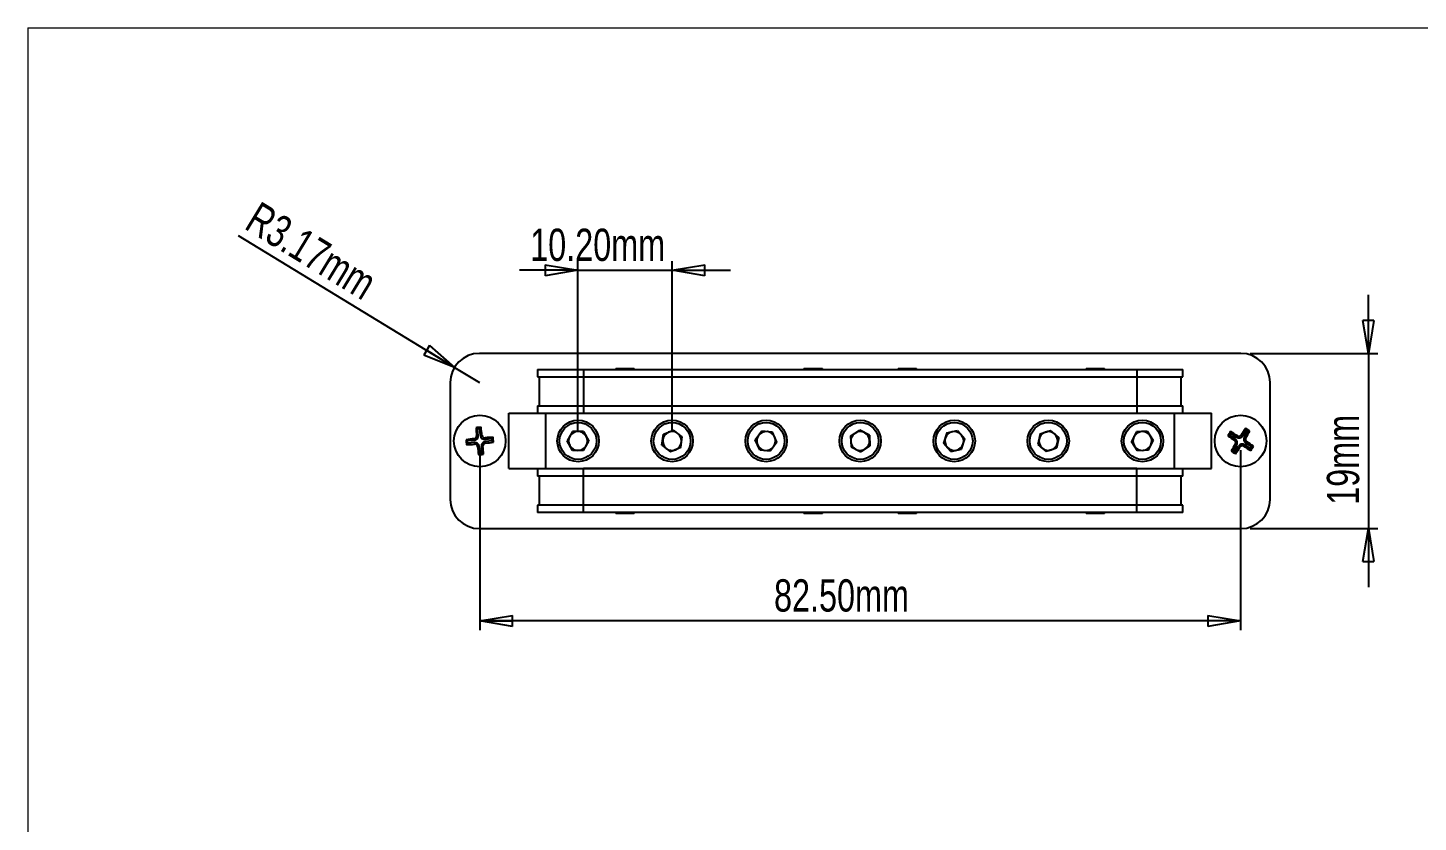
# Model space of a CAD drawing. Header units: millimetres. Extents: x 5 to 292, y 4 to 204.
# Drawn here: x 4.9 to 155.7, y 118.4 to 204.5 of the extents above; entities that cross this region are included whole.
import ezdxf

# ---------------------------------------------------------------- set-up
doc = ezdxf.new("R2010")
doc.units = ezdxf.units.MM
doc.layers.add('LAYER_1', color=179, linetype='Continuous')
doc.styles.add('SLDTEXTSTYLE0', font='TXT', dxfattribs={"width": 0.75})
doc.dimstyles.new('SLDDIMSTYLE0', dxfattribs={"dimtxt": 3.5, "dimasz": 3.556, "dimexe": 0, "dimexo": 0.0625, "dimgap": 0.875, "dimtad": 1, "dimrnd": 1e-09, "dimzin": 4, "dimdsep": 46, "dimtxsty": 'SLDTEXTSTYLE0', "dimblk1": 'CLOSED', "dimblk2": 'CLOSED', "dimsah": 1, "dimcen": 0.09, "dimadec": 0, "dimazin": 1, "dimtfac": 1, "dimtofl": 0, "dimtmove": 0, "dimatfit": 3, "dimldrblk": 'CLOSED', "dimfxl": 1, "dimfrac": 2, "dimtolj": 1, "dimtzin": 12, "dimarcsym": 0})
doc.dimstyles.new('SLDDIMSTYLE1', dxfattribs={"dimtxt": 3.5, "dimasz": 3.556, "dimexe": 0, "dimexo": 0.0625, "dimgap": 0.875, "dimtad": 1, "dimrnd": 1e-09, "dimzin": 12, "dimdsep": 46, "dimtxsty": 'SLDTEXTSTYLE0', "dimblk1": 'CLOSED', "dimblk2": 'CLOSED', "dimsah": 1, "dimcen": 0.09, "dimadec": 0, "dimazin": 3, "dimtfac": 1, "dimtmove": 0, "dimatfit": 0, "dimldrblk": 'CLOSED', "dimfxl": 1, "dimfrac": 2, "dimtolj": 1, "dimtzin": 12, "dimarcsym": 0})
doc.dimstyles.new('SLDDIMSTYLE2', dxfattribs={"dimtxt": 3.5, "dimasz": 3.556, "dimexe": 0, "dimexo": 0.0625, "dimgap": 0.875, "dimtad": 1, "dimrnd": 1e-09, "dimzin": 4, "dimdsep": 46, "dimtxsty": 'SLDTEXTSTYLE0', "dimblk1": 'CLOSED', "dimblk2": 'CLOSED', "dimsah": 1, "dimcen": 0.09, "dimadec": 0, "dimazin": 1, "dimtfac": 1, "dimtmove": 0, "dimatfit": 0, "dimldrblk": 'CLOSED', "dimfxl": 1, "dimfrac": 2, "dimtolj": 1, "dimtzin": 12, "dimarcsym": 0})
doc.dimstyles.new('SLDDIMSTYLE3', dxfattribs={"dimtxt": 3.5, "dimasz": 3.556, "dimexe": 0, "dimexo": 0.0625, "dimgap": 0.875, "dimtad": 1, "dimrnd": 1e-09, "dimzin": 12, "dimdsep": 46, "dimtxsty": 'SLDTEXTSTYLE0', "dimblk1": 'CLOSED', "dimblk2": 'CLOSED', "dimsah": 1, "dimcen": 0, "dimadec": 0, "dimazin": 3, "dimtfac": 1, "dimtofl": 0, "dimtmove": 0, "dimatfit": 3, "dimldrblk": 'CLOSED', "dimfxl": 1, "dimfrac": 2, "dimtolj": 1, "dimtzin": 12, "dimarcsym": 0})

# ---------------------------------------------------------------- blocks, each defined once
blk = doc.blocks.new('_CLOSED')
at = {"color": 0, "linetype": 'ByBlock', "lineweight": -2}
for p, q in [((-1, 0.166667), (0, 0)), ((-1, 0.166667), (-1, -0.166667)), ((0, 0), (-1, -0.166667)), ((0, 0), (-1, 0))]:
    blk.add_line(p, q, dxfattribs=at)
blk = doc.blocks.new('_D_4')
at = {"layer": 'LAYER_1'}
for p, q in [((64.58, 178.2), (58.23, 178.2)), ((64.58, 160.69), (64.58, 179.2)), ((64.58, 178.2), (74.78, 178.2)), ((74.78, 160.69), (74.78, 179.2)), ((74.78, 178.2), (81.13, 178.2))]:
    blk.add_line(p, q, dxfattribs=at)
at = {"layer": 'LAYER_1', "xscale": 3.556, "yscale": 3.556}
blk.add_blockref('_CLOSED', (64.58, 178.2, 18.72), dxfattribs=at)
at = {"layer": 'LAYER_1', "xscale": 3.556, "yscale": 3.556, "rotation": 180}
blk.add_blockref('_CLOSED', (74.78, 178.2, 18.72), dxfattribs=at)
at = {"layer": 'LAYER_1', "insert": (59.4, 182.71), "char_height": 3.5, "attachment_point": 1, "style": 'SLDTEXTSTYLE0'}
blk.add_mtext('10.20mm', dxfattribs=at)
blk = doc.blocks.new('_D_5')
at = {"layer": 'LAYER_1'}
for p, q in [((150.3, 169.19), (150.3, 175.54)), ((137.46, 169.19), (151.3, 169.19)), ((150.3, 169.19), (150.3, 150.19)), ((137.46, 150.19), (151.3, 150.19)), ((150.3, 150.19), (150.3, 143.84))]:
    blk.add_line(p, q, dxfattribs=at)
at = {"layer": 'LAYER_1', "xscale": 3.556, "yscale": 3.556}
for p, rotation in [((150.3, 169.19, 18.72), 270), ((150.3, 150.19, 18.72), 90)]:
    blk.add_blockref('_CLOSED', p, dxfattribs=dict(at, rotation=rotation))
at = {"layer": 'LAYER_1', "insert": (145.79, 152.77), "char_height": 3.5, "attachment_point": 1, "rotation": 90, "style": 'SLDTEXTSTYLE0'}
blk.add_mtext('19mm', dxfattribs=at)
blk = doc.blocks.new('_D_6')
at = {"layer": 'LAYER_1'}
for p, q in [((53.93, 158.69), (53.93, 139.19)), ((136.43, 158.69), (136.43, 139.19)), ((136.43, 140.19), (53.93, 140.19))]:
    blk.add_line(p, q, dxfattribs=at)
at = {"layer": 'LAYER_1', "xscale": 3.556, "yscale": 3.556, "rotation": 180}
blk.add_blockref('_CLOSED', (53.93, 140.19, 18.72), dxfattribs=at)
at = {"layer": 'LAYER_1', "xscale": 3.556, "yscale": 3.556}
blk.add_blockref('_CLOSED', (136.43, 140.19, 18.72), dxfattribs=at)
at = {"layer": 'LAYER_1', "insert": (85.84, 144.7), "char_height": 3.5, "attachment_point": 1, "style": 'SLDTEXTSTYLE0'}
blk.add_mtext('82.50mm', dxfattribs=at)
blk = doc.blocks.new('_D_7')
at = {"layer": 'LAYER_1'}
for q in [(27.75, 181.94), (53.9, 166.02)]:
    blk.add_line((51.2, 167.67), q, dxfattribs=at)
at = {"layer": 'LAYER_1', "xscale": 3.556, "yscale": 3.556, "rotation": 328.6758923408}
blk.add_blockref('_CLOSED', (51.2, 167.67, 18.72), dxfattribs=at)
at = {"layer": 'LAYER_1', "insert": (30.08, 185.77), "char_height": 3.5, "attachment_point": 1, "rotation": 328.6759, "style": 'SLDTEXTSTYLE0'}
blk.add_mtext('R3.17mm', dxfattribs=at)

msp = doc.modelspace()

# ---------------------------------------------------------------- linework, layer by layer
at = {"color": 7, "linetype": 'Continuous', "lineweight": 18}
for q in [(291.92, 204.48), (4.92, 4.48)]:
    msp.add_line((4.92, 204.48), q, dxfattribs=at)
at = {"color": 7, "linetype": 'Continuous', "lineweight": 25}
for p, q in [((136.464, 169.191), (53.904, 169.191)), ((60.184, 167.451), (60.184, 166.651)), ((60.184, 167.451), (65.184, 167.451)), ((65.184, 167.451), (65.184, 166.651)), ((65.184, 167.451), (125.184, 167.451)), ((68.684, 167.551), (68.684, 167.451)), ((68.684, 167.551), (70.684, 167.551)), ((70.684, 167.451), (70.684, 167.551)), ((89.084, 167.551), (89.084, 167.451)), ((89.084, 167.551), (91.084, 167.551)), ((91.084, 167.451), (91.084, 167.551)), ((99.284, 167.551), (99.284, 167.451)), ((99.284, 167.551), (101.284, 167.551)), ((101.284, 167.451), (101.284, 167.551)), ((119.684, 167.551), (119.684, 167.451)), ((119.684, 167.551), (121.684, 167.551)), ((121.684, 167.451), (121.684, 167.551)), ((125.184, 167.451), (125.184, 166.651)), ((125.184, 167.451), (130.184, 167.451)), ((130.184, 166.651), (130.184, 167.451)), ((50.734, 166.021), (50.734, 153.361)), ((60.184, 166.651), (65.184, 166.651)), ((60.384, 166.651), (60.384, 163.491)), ((65.184, 166.651), (125.184, 166.651)), ((65.184, 166.651), (65.184, 163.491)), ((125.184, 166.651), (130.184, 166.651)), ((125.184, 166.651), (125.184, 163.491)), ((129.984, 163.491), (129.984, 166.651)), ((139.634, 153.361), (139.634, 166.021)), ((60.184, 163.491), (60.184, 162.691)), ((60.184, 163.491), (65.184, 163.491)), ((65.184, 163.491), (65.184, 162.691)), ((65.184, 163.491), (125.184, 163.491)), ((125.184, 163.491), (125.184, 162.691)), ((125.184, 163.491), (130.184, 163.491)), ((130.184, 162.691), (130.184, 163.491)), ((57.084, 156.691), (57.084, 162.691)), ((57.084, 162.691), (61.084, 162.691)), ((61.084, 156.691), (61.084, 162.691)), ((61.084, 162.691), (129.284, 162.691)), ((65.184, 162.691), (125.184, 162.691)), ((129.284, 156.691), (129.284, 162.691)), ((129.284, 162.691), (133.284, 162.691)), ((133.284, 156.691), (133.284, 162.691)), ((52.609, 159.691), (52.443, 159.83)), ((53.326, 159.756), (53.31, 159.93)), ((53.697, 160.994), (53.53, 161.133)), ((53.761, 160.278), (53.587, 160.262)), ((53.934, 161.016), (53.697, 160.994)), ((53.761, 160.278), (53.697, 160.994)), ((53.934, 161.016), (54.073, 161.182)), ((53.999, 160.299), (53.934, 161.016)), ((53.999, 160.299), (54.173, 160.315)), ((54.521, 159.864), (54.505, 160.038)), ((55.237, 159.928), (54.521, 159.864)), ((55.237, 159.928), (55.376, 160.095)), ((55.259, 159.691), (55.237, 159.928)), ((64.004, 160.719), (63.403, 159.703)), ((65.185, 160.707), (64.004, 160.719)), ((65.185, 160.707), (65.765, 159.679)), ((73.691, 159.244), (73.851, 160.414)), ((73.851, 160.414), (74.944, 160.861)), ((75.877, 160.138), (74.944, 160.861)), ((75.717, 158.968), (75.877, 160.138)), ((83.809, 159.803), (84.493, 160.765)), ((85.668, 160.653), (84.493, 160.765)), ((86.159, 159.579), (85.668, 160.653)), ((94.134, 160.231), (95.127, 160.87)), ((94.134, 160.231), (94.191, 159.052)), ((96.177, 160.33), (95.127, 160.87)), ((96.177, 160.33), (96.234, 159.151)), ((104.591, 160.566), (104.23, 159.442)), ((104.591, 160.566), (105.745, 160.815)), ((105.745, 160.815), (106.538, 159.94)), ((106.177, 158.816), (106.538, 159.94)), ((114.708, 160.482), (114.461, 159.328)), ((114.708, 160.482), (115.831, 160.846)), ((116.707, 160.054), (115.831, 160.846)), ((116.707, 160.054), (116.46, 158.9)), ((125.138, 160.679), (124.605, 159.625)), ((126.317, 160.745), (125.138, 160.679)), ((126.317, 160.745), (126.963, 159.756)), ((135.256, 160.298), (135.045, 160.251)), ((135.256, 160.298), (135.385, 160.499)), ((135.864, 159.912), (135.256, 160.298)), ((135.385, 160.499), (135.337, 160.711)), ((135.992, 160.114), (135.385, 160.499)), ((135.864, 159.912), (135.77, 159.765)), ((135.992, 160.114), (136.085, 160.261)), ((136.655, 160.261), (136.508, 160.355)), ((136.655, 160.261), (137.041, 160.869)), ((136.857, 160.133), (137.243, 160.74)), ((136.857, 160.133), (137.004, 160.04)), ((137.041, 160.869), (136.994, 161.08)), ((137.243, 160.74), (137.041, 160.869)), ((137.243, 160.74), (137.454, 160.788)), ((52.631, 159.454), (52.492, 159.287)), ((53.326, 159.756), (52.609, 159.691)), ((52.631, 159.454), (52.609, 159.691)), ((53.347, 159.518), (52.631, 159.454)), ((53.347, 159.518), (53.363, 159.344)), ((53.869, 159.083), (53.695, 159.067)), ((53.934, 158.366), (53.795, 158.2)), ((53.934, 158.366), (53.869, 159.083)), ((54.172, 158.388), (53.934, 158.366)), ((54.107, 159.104), (54.281, 159.12)), ((54.172, 158.388), (54.107, 159.104)), ((54.172, 158.388), (54.338, 158.249)), ((55.259, 159.691), (54.542, 159.626)), ((54.542, 159.626), (54.558, 159.452)), ((55.259, 159.691), (55.425, 159.552)), ((63.983, 158.675), (63.403, 159.703)), ((65.164, 158.662), (63.983, 158.675)), ((65.164, 158.662), (65.765, 159.679)), ((73.691, 159.244), (74.624, 158.521)), ((75.717, 158.968), (74.624, 158.521)), ((84.3, 158.729), (83.809, 159.803)), ((84.3, 158.729), (85.475, 158.617)), ((86.159, 159.579), (85.475, 158.617)), ((94.191, 159.052), (95.241, 158.512)), ((96.234, 159.151), (95.241, 158.512)), ((105.023, 158.567), (104.23, 159.442)), ((105.023, 158.567), (106.177, 158.816)), ((114.461, 159.328), (115.337, 158.536)), ((116.46, 158.9), (115.337, 158.536)), ((125.251, 158.637), (124.605, 159.625)), ((126.43, 158.703), (125.251, 158.637)), ((126.43, 158.703), (126.963, 159.756)), ((135.626, 158.641), (135.414, 158.594)), ((135.626, 158.641), (136.011, 159.249)), ((135.827, 158.513), (135.626, 158.641)), ((135.827, 158.513), (136.213, 159.121)), ((135.827, 158.513), (135.874, 158.302)), ((136.011, 159.249), (135.864, 159.342)), ((136.213, 159.121), (136.36, 159.027)), ((136.876, 159.268), (136.783, 159.121)), ((137.484, 158.882), (136.876, 159.268)), ((137.004, 159.47), (137.098, 159.617)), ((137.612, 159.084), (137.004, 159.47)), ((137.484, 158.882), (137.612, 159.084)), ((137.484, 158.882), (137.531, 158.671)), ((137.612, 159.084), (137.823, 159.131)), ((57.084, 156.691), (61.084, 156.691)), ((60.184, 156.691), (60.184, 155.891)), ((65.184, 155.891), (60.184, 155.891)), ((60.384, 155.891), (60.384, 152.731)), ((61.084, 156.691), (129.284, 156.691)), ((65.184, 155.891), (65.184, 156.691)), ((125.184, 156.691), (65.184, 156.691)), ((125.184, 155.891), (65.184, 155.891)), ((65.184, 152.731), (65.184, 155.891)), ((125.184, 155.891), (125.184, 156.691)), ((130.184, 155.891), (125.184, 155.891)), ((125.184, 152.731), (125.184, 155.891)), ((129.284, 156.691), (133.284, 156.691)), ((129.984, 152.731), (129.984, 155.891)), ((130.184, 155.891), (130.184, 156.691)), ((60.184, 152.731), (60.184, 151.931)), ((65.184, 152.731), (60.184, 152.731)), ((65.184, 151.931), (65.184, 152.731)), ((125.184, 152.731), (65.184, 152.731)), ((125.184, 151.931), (125.184, 152.731)), ((130.184, 152.731), (125.184, 152.731)), ((130.184, 151.931), (130.184, 152.731)), ((65.184, 151.931), (60.184, 151.931)), ((125.184, 151.931), (65.184, 151.931)), ((68.684, 151.931), (68.684, 151.831)), ((69.684, 151.831), (68.684, 151.831)), ((70.684, 151.831), (69.684, 151.831)), ((70.684, 151.831), (70.684, 151.931)), ((89.084, 151.931), (89.084, 151.831)), ((90.061, 151.831), (89.084, 151.831)), ((91.084, 151.831), (90.061, 151.831)), ((91.084, 151.831), (91.084, 151.931)), ((99.284, 151.931), (99.284, 151.831)), ((100.261, 151.831), (99.284, 151.831)), ((101.284, 151.831), (100.261, 151.831)), ((101.284, 151.831), (101.284, 151.931)), ((119.684, 151.931), (119.684, 151.831)), ((120.661, 151.831), (119.684, 151.831)), ((121.684, 151.831), (120.661, 151.831)), ((121.684, 151.831), (121.684, 151.931)), ((130.184, 151.931), (125.184, 151.931)), ((53.904, 150.191), (136.464, 150.191))]:
    msp.add_line(p, q, dxfattribs=at)
for centre, radius in [((53.934, 159.691), 2.8), ((64.584, 159.691), 2.25), ((64.584, 159.691), 2), ((74.784, 159.691), 2.25), ((74.784, 159.691), 2), ((84.984, 159.691), 2.25), ((84.984, 159.691), 2), ((95.184, 159.691), 2.25), ((95.184, 159.691), 2), ((105.384, 159.691), 2.25), ((105.384, 159.691), 2), ((115.584, 159.691), 2.25), ((115.584, 159.691), 2), ((125.784, 159.691), 2.25), ((125.784, 159.691), 2), ((136.434, 159.691), 2.8)]:
    msp.add_circle(centre, radius, dxfattribs=at)
for centre, radius, start, end in [((53.904, 166.021), 3.17, 90, 180), ((136.464, 166.021), 3.17, 0, 90), ((57.439, 120.203), 39.941, 95.934, 97.18593), ((94.656, 163.365), 42.36, 184.78653, 185.52353), ((53.283, 160.235), 0.481, 275.15495, 5.15495), ((57.616, 118.881), 42.449, 94.78734, 95.52279), ((93.389, 163.308), 39.918, 183.12327, 184.37593), ((54.478, 160.342), 0.481, 185.15495, 275.15495), ((14.427, 156.183), 39.959, 5.93451, 7.18586), ((57.553, 120.21), 39.944, 93.12371, 94.37552), ((13.184, 156.015), 42.389, 4.78682, 5.52331), ((64.584, 159.691), 1.023, 149.41239, 209.41239), ((64.584, 159.691), 1.023, 89.41239, 149.41239), ((64.584, 159.691), 1.023, 29.41239, 89.41239), ((64.584, 159.691), 1.022, 329.41239, 29.41239), ((74.784, 159.691), 1.023, 172.23296, 232.23296), ((74.784, 159.691), 1.023, 112.23296, 172.23296), ((74.784, 159.691), 1.023, 52.23296, 112.23296), ((74.784, 159.691), 1.023, 352.23296, 52.23296), ((84.984, 159.691), 1.022, 144.5752, 204.5752), ((84.984, 159.691), 1.022, 84.5752, 144.5752), ((84.984, 159.691), 1.023, 24.5752, 84.5752), ((84.984, 159.691), 1.023, 324.5752, 24.5752), ((95.184, 159.691), 1.023, 122.77458, 182.77458), ((95.184, 159.691), 1.023, 62.77458, 122.77458), ((95.184, 159.691), 1.023, 2.77458, 62.77458), ((105.384, 159.691), 1.022, 162.17655, 222.17655), ((105.384, 159.691), 1.023, 102.17655, 162.17655), ((105.384, 159.691), 1.023, 42.17655, 102.17655), ((105.384, 159.691), 1.023, 342.17655, 42.17655), ((115.584, 159.691), 1.023, 167.91867, 227.91867), ((115.584, 159.691), 1.023, 107.91867, 167.91867), ((115.584, 159.691), 1.023, 47.91867, 107.91867), ((115.584, 159.691), 1.022, 347.91867, 47.91867), ((125.784, 159.691), 1.023, 153.1798, 213.1798), ((125.784, 159.691), 1.022, 93.1798, 153.1798), ((125.784, 159.691), 1.023, 33.1798, 93.1798), ((125.784, 159.691), 1.023, 333.1798, 33.1798), ((170.944, 137.758), 42.363, 147.19293, 147.92988), ((157.663, 193.197), 39.962, 235.53073, 236.78198), ((115.098, 126.225), 39.986, 58.34126, 59.59176), ((135.606, 159.506), 0.481, 327.56137, 57.56137), ((136.25, 160.519), 0.481, 237.56137, 327.56137), ((169.941, 138.462), 39.963, 145.53054, 146.78177), ((137.262, 159.876), 0.481, 147.56137, 237.56137), ((114.52, 125.211), 42.328, 57.19252, 57.93008), ((102.985, 181.017), 39.967, 328.34089, 329.59201), ((50.316, 199.169), 39.941, 273.12366, 274.37557), ((53.39, 159.039), 0.481, 5.15495, 95.15495), ((93.436, 163.198), 39.955, 185.93446, 187.18596), ((54.586, 159.147), 0.481, 95.15495, 185.15495), ((14.481, 156.074), 39.916, 3.12325, 4.37595), ((50.433, 199.143), 39.905, 275.93368, 277.18674), ((64.584, 159.691), 1.023, 209.41239, 269.41239), ((64.584, 159.691), 1.022, 269.41239, 329.41239), ((74.784, 159.691), 1.022, 232.23296, 292.23296), ((74.784, 159.691), 1.022, 292.23296, 352.23296), ((84.984, 159.691), 1.022, 204.5752, 264.5752), ((84.984, 159.691), 1.022, 264.5752, 324.5752), ((95.184, 159.691), 1.022, 182.77458, 242.77458), ((95.184, 159.691), 1.023, 242.77458, 302.77458), ((95.184, 159.691), 1.023, 302.77458, 2.77458), ((105.384, 159.691), 1.023, 222.17655, 282.17655), ((105.384, 159.691), 1.023, 282.17655, 342.17655), ((115.584, 159.691), 1.023, 227.91867, 287.91867), ((115.584, 159.691), 1.023, 287.91867, 347.91867), ((125.784, 159.691), 1.023, 213.1798, 273.1798), ((125.784, 159.691), 1.023, 273.1798, 333.1798), ((169.9, 138.355), 39.987, 148.34133, 149.59182), ((158.355, 194.182), 42.341, 237.19264, 237.92997), ((102.94, 180.911), 39.947, 325.53039, 326.78212), ((136.619, 158.863), 0.481, 57.56137, 147.56137), ((157.775, 193.165), 39.996, 238.34147, 239.59167), ((115.183, 126.152), 40.002, 55.53114, 56.78116), ((101.874, 181.656), 42.422, 327.19344, 327.92937), ((50.262, 200.392), 42.339, 274.78599, 275.52335), ((53.904, 153.361), 3.17, 180, 270), ((136.464, 153.361), 3.17, 270, 0)]:
    msp.add_arc(centre, radius, start, end, dxfattribs=at)
for points, knots in [([(53.31, 159.93), (53.344, 159.937), (53.412, 159.95), (53.499, 160.012), (53.56, 160.097), (53.589, 160.185), (53.588, 160.24), (53.587, 160.262)], [0, 0, 0, 0, 0.2170941, 0.434286, 0.6489565, 0.8627342, 1, 1, 1, 1]), ([(54.173, 160.315), (54.18, 160.281), (54.194, 160.213), (54.255, 160.126), (54.34, 160.065), (54.428, 160.036), (54.483, 160.037), (54.505, 160.038)], [0, 0, 0, 0, 0.2170916, 0.4342895, 0.6489722, 0.8627347, 1, 1, 1, 1]), ([(136.085, 160.261), (136.116, 160.246), (136.179, 160.215), (136.285, 160.211), (136.385, 160.24), (136.461, 160.293), (136.495, 160.338), (136.508, 160.355)], [0, 0, 0, 0, 0.21709323, 0.43428728, 0.64896166, 0.86273232, 1, 1, 1, 1]), ([(137.004, 160.04), (136.989, 160.009), (136.958, 159.946), (136.954, 159.84), (136.983, 159.74), (137.036, 159.664), (137.081, 159.63), (137.098, 159.617)], [0, 0, 0, 0, 0.2170952, 0.4342853, 0.6489595, 0.86273, 1, 1, 1, 1]), ([(53.695, 159.067), (53.688, 159.101), (53.675, 159.169), (53.613, 159.256), (53.528, 159.317), (53.44, 159.345), (53.385, 159.345), (53.363, 159.344)], [0, 0, 0, 0, 0.2170911, 0.4342885, 0.6489582, 0.862735, 1, 1, 1, 1]), ([(54.558, 159.452), (54.524, 159.445), (54.456, 159.432), (54.369, 159.37), (54.308, 159.285), (54.28, 159.197), (54.28, 159.142), (54.281, 159.12)], [0, 0, 0, 0, 0.217094, 0.4342858, 0.6489563, 0.8627266, 1, 1, 1, 1]), ([(135.864, 159.342), (135.879, 159.373), (135.91, 159.436), (135.914, 159.542), (135.885, 159.642), (135.832, 159.718), (135.787, 159.752), (135.77, 159.765)], [0, 0, 0, 0, 0.2170963, 0.4342862, 0.64896, 0.8627302, 1, 1, 1, 1]), ([(136.783, 159.121), (136.752, 159.136), (136.689, 159.167), (136.583, 159.171), (136.483, 159.142), (136.407, 159.089), (136.373, 159.044), (136.36, 159.027)], [0, 0, 0, 0, 0.2170932, 0.4342911, 0.6489617, 0.8627323, 1, 1, 1, 1])]:
    msp.add_open_spline(points, degree=3, knots=knots, dxfattribs=at)

# ---------------------------------------------------------------- dimensions: what is measured, and where the dimension line sits
at = {"layer": 'LAYER_1'}
dim = msp.add_radius_dim(center=(53.904, 166.021), mpoint=(51.196, 167.669), dimstyle='SLDDIMSTYLE3', dxfattribs=at)
dim.commit()
dim.dimension.update_dxf_attribs({"geometry": '_D_7', "text_midpoint": (36.404, 176.671), "dimtype": 164})
for base, p1, p2, dimstyle, picture, middle in [((74.784, 178.203), (64.584, 159.691), (74.784, 159.691), 'SLDDIMSTYLE2', '_D_4', (69.59, 178.203)), ((53.934, 140.191), (136.434, 159.691), (53.934, 159.691), 'SLDDIMSTYLE0', '_D_6', (96.03, 140.191))]:
    dim = msp.add_linear_dim(base=base, p1=p1, p2=p2, dimstyle=dimstyle, dxfattribs=at)
    dim.commit()
    dim.dimension.update_dxf_attribs({"geometry": picture, "text_midpoint": middle, "dimtype": 160})
dim = msp.add_linear_dim(base=(150.299, 150.191), p1=(136.464, 169.191), p2=(136.464, 150.191), angle=90, dimstyle='SLDDIMSTYLE1', dxfattribs=at)
dim.commit()
dim.dimension.update_dxf_attribs({"geometry": '_D_5', "text_midpoint": (150.299, 159.734), "dimtype": 160})

doc.saveas('drawing.dxf')
